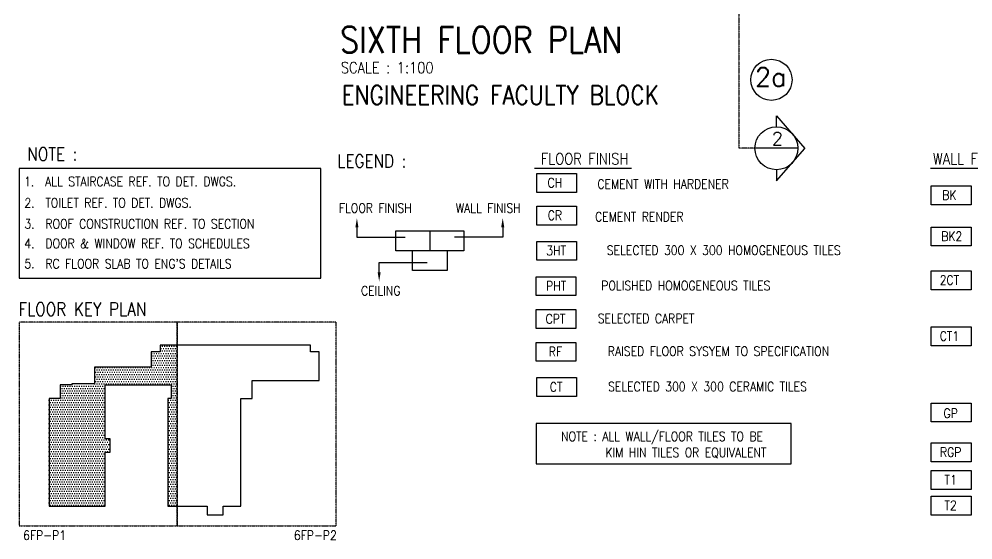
# Model space of a CAD drawing. Extents: x 2332957 to 2465864, y -1012926 to -914299.
# Drawn here: x 2332957 to 2358472, y -1012926 to -998989 of the extents above; entities that cross this region are included whole.
import ezdxf
from ezdxf.enums import TextEntityAlignment as Align

# ---------------------------------------------------------------- set-up
doc = ezdxf.new("R2010")
doc.units = 0
doc.header["$LTSCALE"] = 15
doc.header["$MEASUREMENT"] = 0
doc.linetypes.add('DASHDOT', pattern=[1, 0.5, -0.25, 0, -0.25])
doc.linetypes.add('DASHED', pattern=[0.75, 0.5, -0.25])
doc.layers.get('0').update_dxf_attribs({"linetype": 'CONTINUOUS'})
for name, color, linetype in [('AR', 7, 'CONTINUOUS'), ('AR1', 7, 'CONTINUOUS'), ('DR', 7, 'CONTINUOUS'), ('GRID-T', 7, 'CONTINUOUS'), ('LEG-T', 7, 'CONTINUOUS'), ('LINE', 7, 'CONTINUOUS'), ('PL', 5, 'CONTINUOUS'), ('T50', 4, 'CONTINUOUS')]:
    doc.layers.add(name, color=color, linetype=linetype)
doc.styles.add('ROMANS', font='romans')

msp = doc.modelspace()

# ---------------------------------------------------------------- hatches: boundary and pattern name
at = {"layer": 'PL', "linetype": 'Continuous'}
h = msp.add_hatch(dxfattribs=at)
h.set_pattern_fill('DOTS', color=0, scale=1000, style=0)
h.set_pattern_definition([(0, (923258.755, -153683.05), (31.25, 62.5), [0, -62.5])])
h.paths.add_polyline_path([(2337028.4, -1008778.7), (2337028.4, -1009138.7), (2336938.4, -1009138.7), (2336938.4, -1012018.7), (2337182.1, -1012018.7), (2337182.1, -1007716.7), (2336728.4, -1007716.7), (2336728.4, -1007892.7), (2336488.4, -1007892.7), (2336488.4, -1008298.7), (2334970.4, -1008298.7), (2334970.4, -1008745.7), (2334368.8, -1008745.7), (2334368.8, -1008778.7), (2334058.4, -1008778.7), (2334058.4, -1009138.7), (2333758.4, -1009138.7), (2333758.4, -1012018.7), (2335258.4, -1012018.7), (2335258.4, -1010578.7), (2335393.4, -1010578.7), (2335393.4, -1010218.7), (2335258.4, -1010218.2), (2335258.4, -1008778.7)])

# ---------------------------------------------------------------- linework, layer by layer
at = {"color": 0}
for p, q in [((2343944, -1004652.3), (2343944, -1005186.2)), ((2344407.1, -1005186.2), (2344407.1, -1005720))]:
    msp.add_line(p, q, dxfattribs=at)
at = {"layer": 'AR', "color": 0, "linetype": 'DASHDOT'}
for p in [(2352214.2, -990103.4), (2352641.8, -1002444.9)]:
    msp.add_line(p, (2352214.2, -1002444.9), dxfattribs=at)
at = {"layer": 'AR', "color": 0, "linetype": 'Continuous'}
for p, q in [((2353216.8, -1001869.9), (2353216.8, -1001580)), ((2353216.8, -1003019.9), (2353216.8, -1003315))]:
    msp.add_line(p, q, dxfattribs=at)
at = {"layer": 'AR', "color": 0}
for p, q in [((2353216.8, -1001580), (2353979.1, -1002447.5)), ((2353791.8, -1002444.9), (2352641.8, -1002444.9)), ((2353216.8, -1003315), (2353979.1, -1002447.5))]:
    msp.add_line(p, q, dxfattribs=at)
msp.add_circle((2353216.8, -1002444.9), 575, dxfattribs=at)
at = {"layer": 'DR', "color": 0, "linetype": 'Continuous'}
msp.add_lwpolyline([(2346789.1, -1010886.9), (2353613.8, -1010886.9), (2353613.8, -1009809.9), (2346789.1, -1009809.9)], close=True, dxfattribs=at)
at = {"layer": 'GRID-T', "color": 0}
msp.add_circle((2353082.9, -1000614), 550, dxfattribs=at)
at = {"layer": 'LEG-T', "color": 0, "ltscale": 10}
msp.add_line((2359685.4, -1002984.3), (2357339.5, -1002984.3), dxfattribs=at)
at = {"layer": 'LEG-T', "color": 0}
for p, q in [((2341994, -1004558.7), (2341994, -1004820.7)), ((2343037.7, -1004652.3), (2344850.3, -1004652.3)), ((2343037.7, -1005186.2), (2343037.7, -1004652.3)), ((2344850.3, -1004652.3), (2344850.3, -1005186.2)), ((2345894, -1004558.7), (2345894, -1004820.7)), ((2341994, -1004820.7), (2343280.3, -1004820.7)), ((2345894, -1004820.7), (2344607.7, -1004820.7)), ((2344850.3, -1005186.2), (2343037.7, -1005186.2)), ((2343480.9, -1005720), (2343480.9, -1005186.2)), ((2342588.5, -1005762.3), (2342588.5, -1005500.3)), ((2342588.5, -1005500.3), (2343874.8, -1005500.3)), ((2344407.1, -1005720), (2343480.9, -1005720))]:
    msp.add_line(p, q, dxfattribs=at)
for points in [[(2346806.4, -1003121.2), (2347871.4, -1003121.2), (2347871.4, -1003627.3), (2346806.4, -1003627.3)], [(2357358.1, -1003449.4), (2358423.2, -1003449.4), (2358423.2, -1003955.5), (2357358.1, -1003955.5)], [(2346806.4, -1003993), (2347871.4, -1003993), (2347871.4, -1004499.1), (2346806.4, -1004499.1)], [(2357358.1, -1004553.9), (2358423.2, -1004553.9), (2358423.2, -1005060.1), (2357358.1, -1005060.1)], [(2346806.4, -1004936.2), (2347871.4, -1004936.2), (2347871.4, -1005442.3), (2346806.4, -1005442.3)], [(2357358.1, -1005724.1), (2358423.2, -1005724.1), (2358423.2, -1006230.2), (2357358.1, -1006230.2)], [(2346789.1, -1005881.9), (2347854.1, -1005881.9), (2347854.1, -1006388), (2346789.1, -1006388)], [(2346789.1, -1006761.3), (2347854.1, -1006761.3), (2347854.1, -1007267.5), (2346789.1, -1007267.5)], [(2357358.1, -1007222), (2358423.2, -1007222), (2358423.2, -1007728.2), (2357358.1, -1007728.2)], [(2346789.1, -1007640.8), (2347854.1, -1007640.8), (2347854.1, -1008146.9), (2346789.1, -1008146.9)], [(2346806.4, -1008584), (2347871.4, -1008584), (2347871.4, -1009090.1), (2346806.4, -1009090.1)], [(2357358.1, -1009263.4), (2358423.2, -1009263.4), (2358423.2, -1009769.6), (2357358.1, -1009769.6)], [(2357358.1, -1010330.3), (2358423.2, -1010330.3), (2358423.2, -1010836.4), (2357358.1, -1010836.4)], [(2357358.1, -1011068.5), (2358423.2, -1011068.5), (2358423.2, -1011574.7), (2357358.1, -1011574.7)], [(2357358.1, -1011753.9), (2358423.2, -1011753.9), (2358423.2, -1012260.1), (2357358.1, -1012260.1)]]:
    msp.add_lwpolyline(points, close=True, dxfattribs=at)
for points in [[(2342034.6, -1004558.7), (2341953.4, -1004558.7), (2341994, -1004314.9)], [(2345853.4, -1004558.7), (2345934.7, -1004558.7), (2345894, -1004314.9)], [(2342629.1, -1005762.3), (2342547.9, -1005762.3), (2342588.5, -1006006.1)]]:
    msp.add_solid(points, dxfattribs=at)
at = {"layer": 'LINE', "color": 0, "linetype": 'Continuous'}
msp.add_lwpolyline([(2332957, -1005920.4), (2341025.1, -1005920.4), (2341025.1, -1002984.3), (2332957, -1002984.3)], close=True, dxfattribs=at)
at = {"layer": 'PL', "color": 0, "linetype": 'DASHED'}
for points in [[(2332957, -1012550.5), (2337182.1, -1012550.5), (2337182.1, -1007101.7), (2332957, -1007101.7)], [(2337182.1, -1012550.5), (2341443, -1012550.5), (2341443, -1007101.7), (2337182.1, -1007101.7)]]:
    msp.add_lwpolyline(points, close=True, dxfattribs=at)
at = {"layer": 'PL', "color": 0, "linetype": 'Continuous'}
msp.add_lwpolyline([(2333758.4, -1009138.7), (2333758.4, -1012018.7), (2335258.4, -1012018.7), (2335258.4, -1010578.7), (2335393.4, -1010578.7), (2335393.4, -1010218.7), (2335258.4, -1010218.2), (2335258.4, -1008778.7), (2337028.4, -1008778.7), (2337028.4, -1009138.7), (2336938.4, -1009138.7), (2336938.4, -1012018.7), (2337988.4, -1012018.7), (2337988.4, -1012258.7), (2338420.4, -1012258.7), (2338420.4, -1012018.7), (2338888.4, -1012018.7), (2338888.4, -1009138.7), (2339188.4, -1009138.7), (2339188.4, -1008658.7), (2340988.4, -1008658.7), (2340988.4, -1007894.3), (2340748.4, -1007894.3), (2340748.4, -1007716.7), (2336728.4, -1007716.7), (2336728.4, -1007892.7), (2336488.4, -1007892.7), (2336488.4, -1008298.7), (2334970.4, -1008298.7), (2334970.4, -1008745.7), (2334368.8, -1008745.7), (2334368.8, -1008778.7), (2334058.4, -1008778.7), (2334058.4, -1009138.7), (2333758.4, -1009138.7)], dxfattribs=at)
at = {"layer": 'T50', "color": 0}
msp.add_line((2349337.4, -1002984.3), (2346748.3, -1002984.3), dxfattribs=at)

# ---------------------------------------------------------------- texts
at = {"color": 0, "style": 'ROMANS', "width": 0.85}
for s, height, p in [('SIXTH FLOOR PLAN', 700, (2341542.2, -999891.9)), ('SCALE : 1:100', 300, (2341564.4, -1000438.1)), ('ENGINEERING FACULTY BLOCK', 500, (2341585.4, -1001270.6))]:
    msp.add_text(s, height=height, dxfattribs=at).set_placement(p)
at = {"layer": 'AR1', "color": 0, "style": 'ROMANS'}
msp.add_text('2', height=350, dxfattribs=at).set_placement((2353091.5, -1002361.7))
at = {"layer": 'GRID-T', "color": 0, "style": 'ROMANS'}
msp.add_text('2a', height=500, dxfattribs=at).set_placement((2352643.4, -1000787))
at = {"layer": 'T50', "color": 0, "style": 'ROMANS', "width": 0.85}
for s, height, p in [('NOTE :', 350, (2333849.4, -1002600.1, 1895.1)), ('LEGEND :', 350, (2342394.8, -1002786.6, 1895.1)), ('FLOOR FINISH', 300, (2348086.2, -1002730.4, 1895.1)), ('WALL FINISH', 300, (2358442, -1002730.4, 1895.1)), ('CH', 250, (2347289.9, -1003368.5, 1895.1)), ('CEMENT WITH HARDENER', 250, (2350183.5, -1003404.4, 1895.1)), ('BK', 250, (2357841.6, -1003696.8, 1895.1)), ('FLOOR FINISH', 250, (2342487, -1004045.1, 1895.1)), ('WALL FINISH', 250, (2345507.9, -1004045.1, 1895.1)), ('CR', 250, (2347289.9, -1004240.3, 1895.1)), ('CEMENT RENDER', 250, (2349547.8, -1004276.2, 1895.1)), ('BK2', 250, (2357906, -1004801.3, 1895.1)), ('3HT', 250, (2347323, -1005183.5, 1895.1)), ('SELECTED 300 X 300 HOMOGENEOUS TILES', 250, (2351806.7, -1005174.4, 1895.1)), ('PHT', 250, (2347323, -1006129.2, 1895.1)), ('POLISHED HOMOGENEOUS TILES', 250, (2350792, -1006120.2, 1895.1)), ('2CT', 250, (2357841.6, -1005971.5, 1895.1)), ('CEILING', 250, (2342630.8, -1006257.6, 1895.1)), ('CPT', 250, (2347305.7, -1007008.7, 1895.1)), ('SELECTED CARPET', 250, (2349727.8, -1006999.6, 1895.1)), ('CT1', 250, (2357841.6, -1007469.4, 1895.1)), ('RF', 250, (2347305.7, -1007888.2, 1895.1)), ('RAISED FLOOR SYSYEM TO SPECIFICATION', 250, (2351665.9, -1007879.1, 1895.1)), ('CT', 250, (2347323, -1008831.4, 1895.1)), ('SELECTED 300 X 300 CERAMIC TILES', 250, (2351370.6, -1008822.3, 1895.1)), ('NOTE : ALL WALL/FLOOR TILES TO BE ', 250, (2350228.7, -1010173.8, 1895.1)), ('KIM HIN TILES OR EQUIVALENT', 250, (2350793, -1010597.1, 1895.1)), ('RGP', 250, (2357875.7, -1010577.7, 1895.1)), ('T1', 250, (2357875.7, -1011315.9, 1895.1)), ('T2', 250, (2357875.7, -1012001.3, 1895.1))]:
    msp.add_text(s, height=height, dxfattribs=at).set_placement(p, align=Align.MIDDLE)
for s, height, p in [('1.  ALL STAIRCASE REF. TO DET. DWGS.', 250, (2333088.8, -1003461.5)), ('2.  TOILET REF. TO DET. DWGS.', 250, (2333096.9, -1004030.1)), ('3.  ROOF CONSTRUCTION REF. TO SECTION', 250, (2333096.9, -1004592.9)), ('4.  DOOR & WINDOW REF. TO SCHEDULES', 250, (2333096.9, -1005117.9)), ("5.  RC FLOOR SLAB TO ENG'S DETAILS", 250, (2333096.9, -1005660.9)), ('FLOOR KEY PLAN', 350, (2332942.1, -1006925.1)), ('6FP-P1', 250, (2333067.1, -1012926)), ('6FP-P2', 250, (2340308, -1012926))]:
    msp.add_text(s, height=height, dxfattribs=at).set_placement(p)
msp.add_text('GP', height=250, dxfattribs=at).set_placement((2357877.2, -1009535.9, -12914.3), align=Align.MIDDLE_CENTER)

doc.saveas('drawing.dxf')
